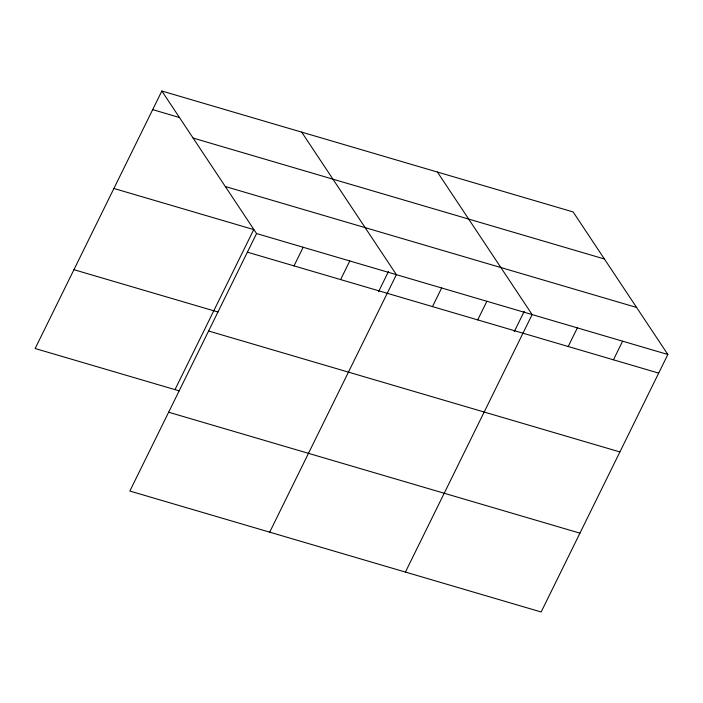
<?xml version="1.0" encoding="UTF-8"?>
<svg xmlns="http://www.w3.org/2000/svg" width="703" height="703" viewBox="0 0 703 703"><rect width="100%" height="100%" fill="white"/><g stroke="black" fill="none" stroke-linecap="round" stroke-linejoin="round"><path stroke-width="1.05" d="M161.848 91.021L256.56 233.554L129.853 491.046L541.152 611.979L667.85 354.488L573.147 211.954L161.848 91.021L35.15 348.512L179.195 390.868M174.985 389.629L253.739 229.582L113.904 188.466M294.003 265.883L303.169 247.263M340.621 279.592L349.786 260.971M378.522 291.736L388.513 271.428M269.697 532.162L396.395 274.671L301.692 132.138M432.477 306.596L441.642 287.975M477.715 319.9L486.88 301.279M514.253 331.64L524.245 311.332M405.42 572.075L532.127 314.584L437.415 172.042M568.2 346.509L577.365 327.879M613.447 359.804L622.612 341.183M152.692 109.642L179.617 117.559M193.105 138.06L604.395 258.985M225.303 186.515L636.593 307.448M256.56 233.554L667.85 354.488M247.394 252.175L658.685 373.108M73.938 269.688L217.983 312.035M208.606 331.008L619.897 451.941M168.641 412.222L579.94 533.155"/></g></svg>
